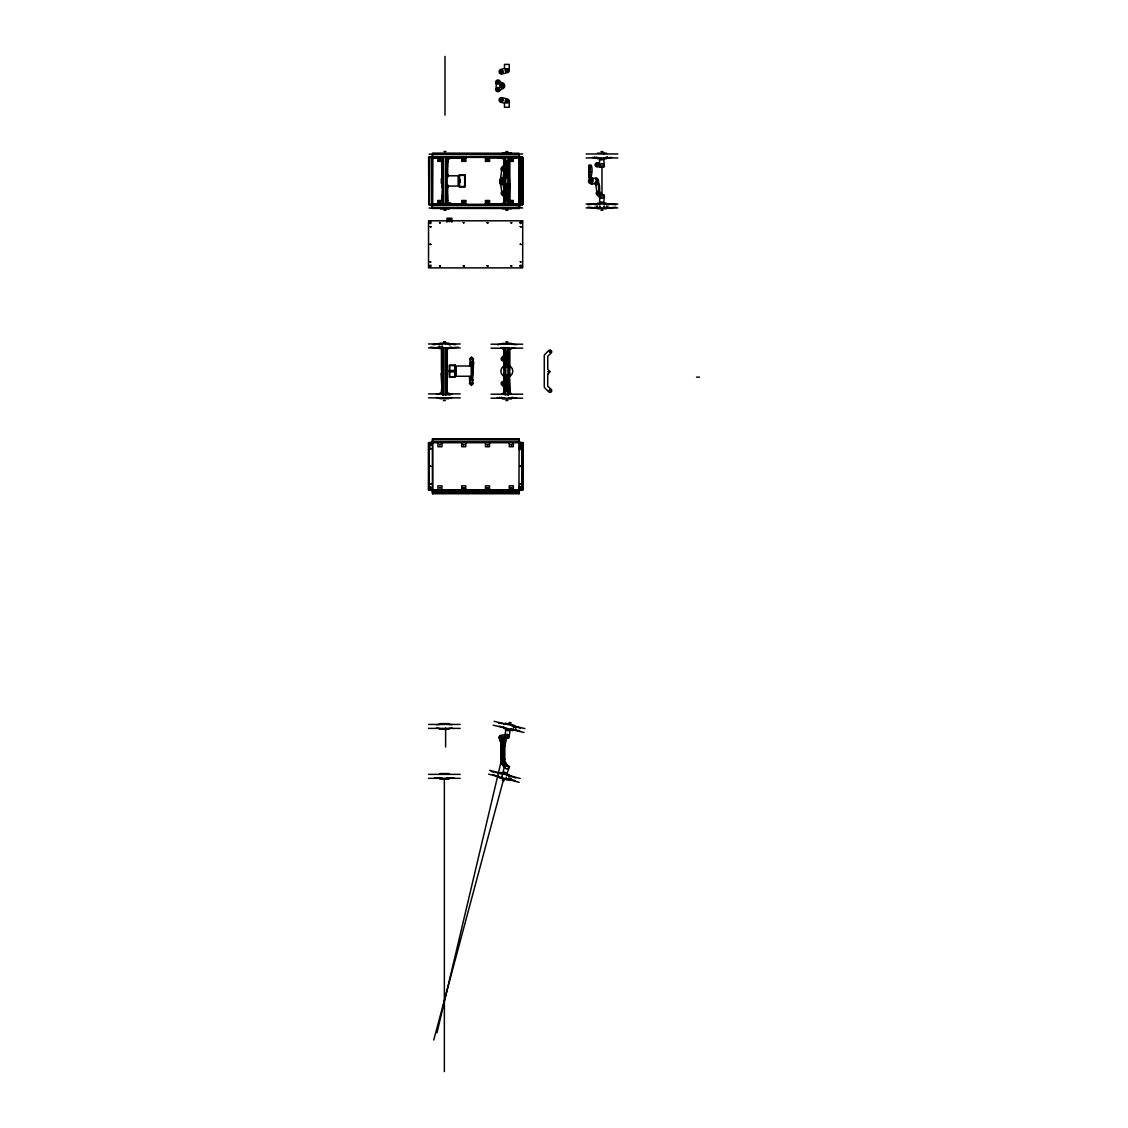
<?xml version="1.0" encoding="UTF-8"?>
<svg xmlns="http://www.w3.org/2000/svg" width="1128" height="1128" viewBox="0 0 1128 1128"><rect width="100%" height="100%" fill="white"/><g stroke="black" fill="none" stroke-linecap="round" stroke-linejoin="round"><path stroke-width="1.5" d="M441.429 373.439L441.908 391.049L441.429 374.44M442.063 200.925L442.543 186.346L442.543 200.925L437.918 200.953M442.063 175.644L442.063 160.966M444.996 115.197L444.996 56.4M447.294 373.439L446.815 391.12L447.294 374.44M447.464 176.772L447.464 174.403M447.464 175.644L447.464 160.966L447.464 175.517M447.929 185.133L447.929 187.488M504.413 391.134L503.934 373.509L503.934 391.134L504.893 390.711M504.413 200.897L503.934 183.286L503.934 200.897L504.893 200.474M509.32 200.897L509.8 183.286L509.8 200.897M588.774 171.823C588.59 188.446 594.202 170.695 591.128 165.125M591.114 177.322L591.114 171.823L588.745 171.823L588.745 165.125M601.985 196.441L601.985 165.463M503.99 171.16C506.585 166.831 499.986 166.394 501.593 171.16M470.094 381.616L469.361 376.541M469.586 366.008L470.362 360.889M471.744 376.47L471.673 379.995L473.365 383.449L471.433 385.494L469.403 383.576L470.954 376.498M471.166 365.966L471.236 362.455L469.544 358.986L471.476 356.941L473.506 358.873L471.955 365.937M472.547 381.546L473.619 362.384L472.815 360.819M504.512 195.2L504.413 197.329L501.72 194.636A1.988 1.988 0 0 1 502.609 191.323M429.007 157.384L428.795 204.478L428.612 157.314L431.996 156.764L432.616 153.366L432.376 208.44L432.038 205.155L428.612 204.492L522.884 204.478L519.5 205.099L518.951 208.497L432.63 208.412M440.428 487.832L439.469 487.832L440.371 487.592M500.677 177.561C500.508 188.334 507.177 170.342 504.329 168.551M463.27 487.719L464.186 487.959L463.27 487.719M500.409 179.422L501.974 168.523M502.75 179.719L503.017 177.9M502.975 178.168L504.329 168.862M504.174 727.786L499.408 726.136M505.118 723.922L498.421 723.076M436.987 1032.797L503.483 751.53M504.695 746.384L507.529 734.384M515.707 729.788L515.947 728.787L515.623 729.76L510.547 729.294M511.604 725.459L511.675 724.655M514.001 729.379L510.913 729.379M513.014 729.872L519.698 730.732M513.494 727.701L513.945 725.854L520.29 728.237M497.11 775.683L496.926 776.36L498.491 776.05M499.521 777.065L493.232 774.64M500.55 773.23L495.559 772.412M502.369 776.022L501.452 777.728L501.974 775.909M499.549 773.709L502.834 773.836M433.73 1040.058L503.638 779.138M506.232 778.87L506.275 777.065M506.853 774.922L507.064 774.146M508.277 779.42L514.932 780.463M508.813 777.248L509.32 775.43L515.595 777.996M509.278 778.94L510.984 779.392L511.252 778.405M510.97 779.406L511.238 778.405M500.141 739.333L499.577 740.997L503.511 740.532L502.58 739.051M504.357 761.019L504.935 759.355L501.015 759.355L501.029 740.405L504.879 740.405L504.808 759.355M501.932 740.729C507.36 733.468 494.205 735.019 501.142 740.814M502.566 759.623C497.152 766.871 510.307 765.334 503.356 759.539M496.306 83.98L496.123 87.857A2.383 2.383 0 0 0 496.813 91.368A2.383 2.383 0 0 0 500.197 90.226L501.72 89.013A3.187 3.187 0 0 0 504.667 85.601A3.187 3.187 0 0 0 501.255 82.654L500.197 81.456A2.383 2.383 0 0 0 496.828 80.299A2.383 2.383 0 0 0 496.137 83.81L496.137 83.81M440.371 444.474L439.539 444.954L440.357 444.474M463.27 444.601L464.214 444.714L463.27 444.841M549.294 390.232C550.436 390.951 550.464 390.908 549.392 390.105M509.969 724.091L510.688 722.808M597.699 163.348C593.878 170.469 598.545 161.769 598.348 163.8L596.585 166.309L596.825 164.603M498.35 88.971L497.674 89.648L498.336 88.971M504.554 166.732L504.442 164.603L501.748 167.297A1.988 1.988 0 0 0 502.637 170.61M506.345 168.298L504.554 170.088A1.988 1.988 0 0 1 503.666 170.61M505.048 194.453L503.934 204.013M506.345 358.535L504.554 360.325A1.988 1.988 0 0 1 501.748 360.325A1.988 1.988 0 0 1 501.748 357.52L504.442 354.827L505.118 357.52M505.048 384.676L503.934 394.236M505.076 384.874L504.413 387.553L501.72 384.874A1.988 1.988 0 0 1 501.72 382.068A1.988 1.988 0 0 1 504.512 382.068L506.317 383.858M503.356 169.454C504.822 166.577 501.142 169.355 502.989 169.299M501.551 178.294L501.072 178.492A2.848 2.848 0 0 0 501.072 183.441L501.551 183.638M446.843 160.853L447.675 157.328M506.289 765.263L504.258 767.35L501.96 764.319A1.988 1.988 0 0 1 502.355 761.541M450.777 157.441L447.012 158.287L460.83 158.146M501.086 204.69L504.822 203.83M501.495 204.69L504.851 203.83L491.032 203.971M596.204 204.69L599.941 203.971M599.969 203.83L594.766 204.69M438.595 344.674L442.204 343.955M607.372 157.215L603.988 157.934M512.253 397.451L508.869 398.17M449.748 777.615L446.378 778.334M607.78 157.215L604.411 157.934M607.78 207.228L603.988 208.074L603.988 206.198M512.662 397.451L509.292 398.17M450.171 777.615L446.744 778.334M501.509 739.235L506.768 738.177L504.399 737.275M595.711 183.822L596.458 183.723A2.848 2.848 0 0 1 595.711 183.822L591.354 183.822M456.234 157.441L449.508 158.16M513.071 157.878L516.427 157.441M611.545 157.441L606.526 157.934M433.758 204.817L438.806 204.182M495.629 204.69L502.369 203.83M597.473 203.83L588.055 204.69M433.138 344.674L439.835 343.955M497.307 344.703L502.341 344.054M514.749 347.889L511.407 348.171M436.494 394.194L439.835 393.898M452.243 397.592L448.916 397.874M516.427 397.676L511.407 398.17M436.494 724.712L439.835 724.416M452.243 728.11L448.888 728.392M453.935 777.841L448.916 778.334M504.935 759.355L500.987 759.807L501.932 761.301M609.134 204.69L604.411 203.787M449.748 344.674L446.378 343.828L450.171 344.674M446.378 393.757L450.354 394.715L442.43 394.701L442.331 346.183M446.378 723.626L446.744 724.416M518.88 208.497L519.12 153.422L519.5 156.764L522.899 157.37L428.598 157.384M447.294 348.115L446.35 375.201M449.875 348.115L442.43 347.621L442.514 394.701M446.35 351.64L447.294 351.161M501.354 394.236L508.798 394.729L508.841 347.65L504.935 347.65L505.006 394.729L504.907 347.621L500.874 347.621L504.413 348.524L504.413 375.243L509.32 375.243L509.32 349.75M503.934 157.878L504.822 158.075L501.495 157.215M603.988 203.167L603.988 203.971L607.78 204.69M599.518 206.198L599.941 208.074L599.941 206.198M501.086 397.451L504.709 398.17M442.204 778.334L438.595 777.615M469.657 362.497L473.619 362.384M469.29 380.051L470.884 380.009M471.673 379.995L473.252 379.939M501.833 764.149L503.412 764.093M503.722 724.331L507.121 724.261M441.936 393.898L428.527 393.898M438.595 347.212L442.359 348.073L441.908 346.183M444.051 151.519L445.955 151.519M505.908 151.589L507.811 151.589M601.027 151.589L602.93 151.589M502.327 153.168L511.407 153.168M597.431 153.168L606.526 153.168M491.032 153.972L522.701 153.972M586.151 153.972L617.806 153.972M429.162 154.183L518.866 154.057M432.63 154.296L518.866 154.423M432.63 156.538L518.866 156.411M444.15 156.834L442.782 156.834L442.853 203.914M445.278 156.834L450.735 156.834L447.379 158.16M432.63 157.271L518.866 157.271M491.032 157.934L504.822 157.934M512.253 157.934L519.035 157.934M586.151 157.934L617.806 157.934M432.828 158.146L438.27 158.146M501.086 157.215L504.851 158.075M599.56 158.075L596.204 157.215M437.918 158.329L441.979 158.329M461.69 158.329L465.751 158.329M485.477 158.329L489.538 158.329M509.264 158.329L513.325 158.329M502.327 158.738L504.836 158.738M510.392 158.738L511.407 158.738M597.431 158.738L606.526 158.738M446.392 158.949L449.536 158.949M437.918 160.909L442.543 160.966L442.063 175.517M461.69 160.909L465.751 160.909M485.477 160.909L489.538 160.909M503.934 160.994L504.893 161.417M509.264 160.909L513.325 160.909M441.979 161.389L437.918 161.389L437.918 157.356M509.264 161.389L513.325 161.389L513.325 157.356M504.413 163.475L509.32 163.475M588.745 166.309L589.535 166.309M590.325 166.309L591.128 166.309M590.325 168.974L589.535 168.974L589.535 165.125M446.152 170.201L447.28 170.201M442.712 175.277L441.697 176.038L442.712 176.038M446.152 175.235L448.309 175.277L448.338 176.038L446.35 176.038M446.505 175.813L458.151 175.813L458.151 186.035L446.505 186.035M504.413 176.927L509.32 176.927M502.51 178.111L505.414 178.111M591.354 178.111L597.149 178.492M502.51 183.822L505.414 183.822M504.413 184.287L503.934 181.805M509.32 184.287L509.8 181.805M442.754 185.782L441.697 186.557L442.754 186.557M445.757 185.782L448.309 185.782L448.338 186.557L446.152 186.599M446.152 191.633L447.28 191.633M504.413 198.415L509.32 198.415M442.543 199.924L441.979 204.506M447.464 199.896L447.929 202.406M504.413 199.896L503.934 202.377M509.32 199.896L509.8 201.404M441.979 200.474L437.918 200.474L437.918 204.506M509.264 200.474L513.325 200.474L513.325 204.506M461.69 200.953L465.751 200.953M485.477 200.953L489.538 200.953M509.264 200.953L513.325 200.953M446.124 203.322L449.536 203.322M502.327 203.167L504.836 203.167M510.392 203.167L511.407 203.167M597.431 203.167L606.526 203.167M437.918 203.533L441.979 203.533M461.69 203.533L465.751 203.533M485.477 203.533L489.538 203.533M509.264 203.533L513.325 203.533M442.782 203.914C460.506 201.038 444.136 207.51 446.843 199.91M512.253 203.971L519.035 203.971M521.742 203.971L522.701 203.971M586.151 203.971L617.806 203.971M432.828 204.126L438.27 204.126M449.508 204.112L456.234 204.831M449.776 204.126L460.83 204.126M432.63 204.605L518.866 204.563M615.916 204.676L606.526 203.971M432.63 205.451L518.866 205.338M518.104 207.242L520.798 207.242M588.055 207.228L597.473 208.074L597.459 206.198M594.78 207.228L594.78 207.933L596.613 207.228M609.134 207.228L603.988 208.074L604.411 206.198M615.916 207.242L606.497 208.088L606.483 206.198M432.63 207.566L518.866 207.439M518.951 207.933L522.701 207.933M586.151 207.933L617.806 207.933M429.162 208.088L432.912 208.088M599.56 208.074L596.204 207.228M502.327 208.736L511.407 208.736M597.431 208.736L606.526 208.736M440.456 208.877L449.536 208.877M444.051 210.302L445.955 210.302M505.908 210.302L507.811 210.302M601.027 210.302L602.93 210.302M443.417 341.742L445.32 341.742M505.908 341.826L507.811 341.826M439.821 343.166L448.916 343.166M502.327 343.391L511.407 343.391M428.527 343.969L460.196 343.969M491.032 344.195L522.701 344.195M430.445 347.212L439.864 348.073L439.849 346.183M437.171 347.212L437.171 347.932L439.004 347.212M449.748 347.212L451.524 347.212M458.292 347.227L448.916 347.932M428.527 347.932L460.196 347.932M491.032 348.157L504.851 348.298M508.869 348.171L522.701 348.157M439.821 348.735L442.768 348.735M446.096 348.735L448.916 348.735M502.327 348.961L504.836 348.961M508.206 348.961L511.407 348.961M503.934 351.231L504.893 351.64M504.413 353.713L509.32 353.713M504.413 367.15L509.32 367.15M454.514 370.506L449.127 370.506L449.127 371.761L454.514 371.775M442.387 375.201L441.908 349.666M696.54 377.161L699.473 377.161M504.413 388.652L509.32 388.652M504.413 390.133L503.934 392.614M509.32 390.133L509.8 392.614M439.821 393.108L442.754 393.108M446.096 393.108L448.916 393.108M502.327 393.404L504.836 393.404M508.206 393.404L511.407 393.404M446.378 393.898L460.196 393.898M491.032 394.208L504.822 394.194M508.869 394.194L522.701 394.208M428.527 397.86L460.196 397.86M491.032 398.17L522.701 398.17M504.484 398.297L501.495 397.451M439.821 398.663L448.916 398.663M502.327 398.959L511.407 398.959M443.417 400.539L445.32 400.539M505.908 400.539L507.811 400.539M432.63 439.116L518.866 439.116M432.63 439.398L518.866 439.398M432.63 439.638L518.866 439.765M432.63 441.753L518.866 441.88M463.044 488.889L465.751 488.889M486.831 488.889L489.538 488.889M510.617 488.889L513.325 488.889M432.63 489.834L518.866 489.862M432.63 490.68L518.866 490.68M432.63 490.793L518.866 490.793M432.63 492.795L518.866 492.795M432.63 492.908L518.866 492.908M432.63 493.726L518.866 493.754M439.821 723.626L448.916 723.626M428.527 724.43L460.196 724.43M428.527 728.392L460.196 728.392M439.821 729.181L448.916 729.181M439.821 773.554L448.916 773.554M428.527 774.358L460.196 774.358M428.527 778.32L460.196 778.32M439.821 779.124L448.916 779.124M599.518 162.841L597.149 162.841A1.988 1.988 0 0 0 595.161 164.829A1.988 1.988 0 0 0 597.149 166.803L604.439 166.803L603.804 159.513L599.518 160.148L599.518 166.803M591.114 175.446L588.745 175.446L588.76 177.293L588.745 171.823M591.114 175.46L588.745 175.446L588.76 177.293M505.823 778.912L509.673 779.053L506.204 778.997M592.426 157.427L597.459 157.934M497.307 157.427L502.341 158.075M433.758 157.441L438.806 158.089M513.071 204.027L518.104 204.676M516.427 344.689L511.407 344.195M455.613 344.674L448.916 343.955M497.307 397.662L502.341 398.297M452.243 394.18L448.916 393.898M436.494 397.578L439.849 397.874M452.243 724.698L448.916 724.416M436.494 728.096L439.849 728.533M434.816 777.826L439.835 778.334M511.915 725.346L514.594 726.883M510.335 776.586L506.895 774.781L509.926 776.487M506.19 728.392L503.144 726.799M509.123 722.428L510.984 722.865M505.274 723.147L514.114 725.233M494.106 721.328L524.915 728.603M493.19 725.177L523.998 732.467M503.99 728.561L512.831 730.648M504.639 737.656L508.939 738.022L510.011 730.789L505.696 730.408L504.639 737.656L504.667 734.751L500.902 735.315A1.988 1.988 0 0 0 500.494 739.122M439.004 777.615L441.936 778.334M500.733 772.454L509.504 774.809M506.895 774.781L510.335 776.6M489.622 770.311L520.205 778.503M491.272 771.481L493.881 772.186M488.593 774.132L519.176 782.324M499.295 777.826L508.065 780.181M502.355 780.28L504.188 780.759M597.276 163.955C597.91 166.183 595.711 164.307 597.868 164.491M501.156 86.165L501.833 85.502L501.086 86.066M602.324 194.524L599.631 191.831A1.988 1.988 0 0 0 598.235 191.252M599.518 197.329L596.825 194.636A1.988 1.988 0 0 1 597.248 191.52M505.048 167.438L504.413 164.603M508.686 194.453L509.264 204.506M506.317 193.635L504.512 191.831A1.988 1.988 0 0 0 503.624 191.323M508.686 384.676L509.32 392.614M508.15 766.363L505.132 761.922A1.988 1.988 0 0 0 503.821 761.16M598.178 184.329C599.433 179.451 592.99 180.903 595.88 185.006M503.06 184.329C504.315 179.451 497.871 180.903 500.761 185.006M504.484 158.075L504.413 185.006L509.32 185.006L509.264 157.356M596.811 191.422C599.715 201.799 600.998 182.637 597.755 181.735M501.692 191.436C504.611 201.785 505.866 182.637 502.651 181.735M595.485 182.383L597.079 193.269M500.381 182.383L501.96 193.269M597.84 182.031L599.405 192.902L599.151 191.069M502.736 182.031L504.301 192.902L504.033 191.069M603.988 153.168L603.988 153.958M590.325 165.125L590.325 171.823M522.49 157.398L522.49 204.478M522.49 442.74L522.49 489.82M522.208 157.398L522.208 204.478M522.208 442.74L522.208 489.82M519.5 157.398L519.5 204.478M519.5 442.74L519.5 449.705M519.5 486.337L519.5 489.82M519.204 157.398L519.204 204.478M513.325 442.712L513.325 446.73L509.264 446.73L509.264 442.712M513.325 489.848L513.325 485.83L509.264 485.83L509.264 489.848M509.8 160.514L509.8 180.17M509.8 349.75L509.8 370.407M509.8 372.029L509.8 374.623M508.869 153.168L508.869 153.958M508.756 157.427L508.728 204.506M508.869 343.391L508.869 344.195M508.502 160.909L508.502 178.351M508.502 183.582L508.502 201.024M508.502 347.65L508.502 366.84M508.502 375.553L508.502 394.729M508.22 160.909L508.22 178.351M508.22 183.582L508.22 201.024M508.22 347.65L508.22 366.84M508.22 375.553L508.22 394.729M507.981 157.427L507.854 204.506M507.981 347.65L507.854 394.729M505.88 160.909L505.88 178.351M505.88 183.582L505.88 201.024M505.88 351.146L505.88 366.84M505.88 375.553L505.88 391.247M505.739 157.427L505.866 204.506M505.866 347.65L505.739 394.729M505.513 160.909L505.513 178.351M505.513 183.582L505.513 201.024M505.513 351.146L505.513 366.84M505.513 375.553L505.513 391.247M505.217 160.909L505.231 178.351M505.231 183.582L505.217 201.024M505.217 351.146L505.231 366.84M505.217 375.553L505.231 391.247M504.075 740.405L504.075 759.355M503.934 159.513L503.934 180.17M503.934 349.75L503.934 370.407M503.934 372.029L503.934 374.623M503.948 740.405L503.948 759.355M501.96 740.405L501.96 759.355M501.833 740.405L501.833 759.355M501.593 740.405L501.593 759.355M501.311 740.405L501.311 759.355M489.538 157.356L489.538 161.389L485.477 161.389L485.477 157.356M489.538 204.506L489.538 200.474L485.477 200.474L485.477 204.506M489.538 442.712L489.538 446.73L485.477 446.73L485.477 442.712M489.538 489.848L489.538 485.83L485.477 485.83L485.477 489.848M473.111 368.771L473.111 373.523M472.35 366.036L472.35 376.259M471.786 366.219L471.786 367.192M471.786 375.018L471.786 376.075M465.751 157.356L465.751 161.389L461.69 161.389L461.69 157.356M465.751 204.506L465.751 200.474L461.69 200.474L461.69 204.506M465.751 442.712L465.751 446.73L461.69 446.73L461.69 442.712M465.751 489.848L465.751 485.83L461.69 485.83L461.69 489.848M465.286 180.311L465.286 181.537M459.9 179.38L459.9 182.468M454.514 369.603L454.514 372.691M451.891 222.202L451.891 218.226L446.984 218.226L446.984 222.202M447.929 159.485L447.929 162.108M447.929 174.403L447.929 177.025M447.464 159.443L447.464 167.367M447.464 184.865L447.464 187.488M447.464 194.453L447.464 202.406M447.294 349.68L447.294 370.336M447.294 371.958L447.294 374.552M447.294 389.935L447.294 392.53M446.829 388.652L446.744 393.898M446.35 156.834L446.35 203.914M446.378 343.166L446.378 343.955M446.223 347.621L446.321 394.729M446.068 156.834L446.068 203.914M445.828 156.834L445.715 203.914M445.489 347.621L445.489 394.701M445.616 728.082L445.616 747.018M445.363 347.621L445.363 394.701M444.361 779.124L444.361 1071.6M443.6 156.834L443.727 203.914M443.374 347.621L443.374 394.701M443.248 347.621L443.248 394.701M443.008 347.621L443.008 394.701M442.726 347.621L442.726 394.701M442.543 160.514L442.543 167.367M442.543 174.403L442.627 177.533M442.627 184.315L442.543 187.488M442.543 194.453L442.543 201.433M441.979 157.356L442.063 162.108M442.063 174.403L442.063 187.488M441.979 442.712L441.979 446.73L437.918 446.73L437.918 442.712M441.979 489.848L441.979 485.83L437.918 485.83L437.918 489.848M441.908 388.652L441.908 392.614M441.302 178.548L441.302 183.3M441.429 349.68L441.429 370.336M441.429 371.958L441.429 374.552M441.429 389.935L441.429 392.53M432.546 157.384L432.503 204.478M432.503 442.74L432.546 489.82M431.657 157.384L431.77 204.478M429.655 157.384L429.542 204.478M429.542 444.474L429.655 449.705M429.542 486.323L429.655 489.82M429.303 157.384L429.303 204.478M429.303 444.474L429.303 449.705M429.303 486.323L429.303 489.82M428.795 442.74L429.007 489.82M508.404 365.458A5.922 5.922 0 0 1 508.404 376.907M505.33 376.907A5.922 5.922 0 0 1 502.679 375.37L501.734 374.144A5.922 5.922 0 0 1 501.734 368.221L502.679 366.995A5.922 5.922 0 0 1 505.33 365.458M502.256 83.26A2.693 2.693 0 0 1 502.75 88.21M446.237 195.722A1.424 1.424 0 0 1 446.237 197.146M446.237 164.674A1.424 1.424 0 0 1 446.237 166.098M595.711 178.111A2.848 2.848 0 0 1 597.149 183.441M592.778 183.441A2.848 2.848 0 0 1 589.338 182.99L588.901 182.412A2.848 2.848 0 0 1 588.886 179.535L589.338 178.943A2.848 2.848 0 0 1 593.37 178.943M509.334 179.535A2.848 2.848 0 0 1 509.334 182.398M508.094 195.2A1.748 1.748 0 0 1 508.094 197.668M505.993 197.95A1.748 1.748 0 0 1 505.993 194.918M508.094 164.744A1.424 1.424 0 0 1 508.094 166.168M505.852 166.465A1.424 1.424 0 0 1 505.852 164.448M508.094 164.223A1.748 1.748 0 0 1 508.094 166.69M505.993 166.972A1.748 1.748 0 0 1 505.993 163.955M508.094 195.722A1.424 1.424 0 0 1 508.094 197.146M505.852 197.442A1.424 1.424 0 0 1 505.852 195.426M508.094 354.46A1.748 1.748 0 0 1 508.094 356.927M505.993 357.195A1.748 1.748 0 0 1 505.993 354.178M508.094 354.982A1.424 1.424 0 0 1 508.094 356.406M505.852 356.702A1.424 1.424 0 0 1 505.852 354.685M508.094 385.945A1.424 1.424 0 0 1 508.094 387.383M505.852 387.679A1.424 1.424 0 0 1 505.852 385.649M508.094 385.438A1.748 1.748 0 0 1 508.094 387.891M505.993 388.173A1.748 1.748 0 0 1 505.993 385.156M447.464 186.346L447.464 200.925L447.464 186.374M509.32 373.509L509.8 391.134L509.32 373.509M509.236 101.323L509.236 107.273L504.484 107.273L504.484 103.17L500.86 102.267A2.383 2.383 0 0 1 499.182 99.349A2.383 2.383 0 0 1 502.101 97.671L507.473 99.024A2.383 2.383 0 0 1 509.236 101.323M547.729 374.101L547.7 386.213L551.211 389.4A1.748 1.748 0 0 1 551.211 391.867A1.748 1.748 0 0 1 548.744 391.867L544.782 387.891A1.748 1.748 0 0 1 544.274 386.664L544.274 355.687A1.748 1.748 0 0 1 544.782 354.46L548.744 350.498A1.748 1.748 0 0 1 551.211 350.498A1.748 1.748 0 0 1 551.211 352.965L547.757 356.335L547.757 369.392L550.238 371.718L547.729 374.228M502.764 763.007C503.892 766.166 505.302 760.54 502.764 763.007M589.309 177.378L590.564 177.547L589.309 177.378M500.353 737.162C501.734 740.081 502.538 734.737 500.353 737.162M501.918 737.19C500.606 740.01 500 734.765 501.918 737.19M548.025 371.634L548.955 371.831L548.025 371.634M428.612 442.655L428.612 489.89L431.996 490.44L432.616 493.838L432.63 438.707L431.954 442.148L428.612 442.655M519.359 490.722L518.951 493.838L519.12 438.764L519.5 442.106L522.899 442.712L428.541 442.74L428.541 489.82L522.884 489.82L519.388 490.595M470.757 358.746C471.814 361.736 473.055 356.533 470.757 358.746M470.602 383.337C471.673 386.326 472.9 381.123 470.602 383.337M500.931 182.059L502.171 182.355L500.931 182.059M502.538 193.099L503.765 193.396L502.538 193.099M596.049 182.059L597.29 182.355L596.049 182.059M597.657 193.099L598.883 193.396L597.657 193.099M429.683 222.554C430.741 225.882 432.264 220.214 429.683 222.554M430.064 226.629L430.981 226.869L430.064 226.629M439.483 159.245L440.399 159.499L439.483 159.245M430.064 244.226L430.981 244.466L430.064 244.226M430.064 261.823L430.981 262.063L430.106 261.696M429.683 265.672C430.741 269.014 432.264 263.332 429.683 265.672M439.483 202.377L440.357 202.73L439.539 202.25M439.497 222.667L440.371 223.02L439.539 222.54M439.497 265.785L440.413 266.025L439.497 265.785M448.986 220.087L449.903 220.341L448.986 220.087M463.27 159.245L464.186 159.499L463.27 159.245M429.683 444.488C430.741 447.816 432.264 442.148 429.683 444.488M430.064 448.563L430.981 448.803L430.064 448.563M463.27 202.377L464.186 202.617L463.27 202.377M430.064 466.16L430.981 466.4L430.064 466.16M463.27 222.667L464.186 222.907L463.326 222.54M430.064 483.757L430.981 483.997L430.064 483.757M429.683 487.606C430.741 490.934 432.264 485.266 429.683 487.606M463.27 265.785L464.186 266.025L463.27 265.785M487.056 159.245L487.973 159.499L487.056 159.245M497.561 82.231L498.477 82.485L497.561 82.231M501.015 71.572L501.946 71.811L501.015 71.572M487.056 202.377L487.973 202.617L487.056 202.377M501.015 99.842L501.946 100.096L501.015 99.842M506.401 70.218L507.276 70.585L506.458 70.105M487.056 222.667L487.973 222.907L487.056 222.667M506.401 101.196L507.318 101.45L506.458 101.083M487.056 265.785L487.973 266.025L487.056 265.785M500.79 179.521C501.763 182.553 503.144 177.378 500.79 179.521M500.79 182.003C501.763 185.034 503.144 179.874 500.79 182.003M502.355 193.029C503.328 196.061 504.709 190.9 502.355 193.029M510.829 159.245L511.745 159.499L510.829 159.245M510.829 202.377L511.745 202.617L510.829 202.377M510.829 222.667L511.745 222.907L510.829 222.667M487.056 444.601L487.973 444.841L487.056 444.601M510.829 265.785L511.745 266.025L510.829 265.785M519.881 222.554C520.953 225.882 522.476 220.214 519.881 222.554M502.383 358.718C503.356 361.75 504.738 356.575 502.383 358.718M520.262 226.629L521.178 226.869L520.262 226.629M487.056 487.719L487.973 487.959L487.056 487.719M520.262 244.226L521.178 244.466L520.262 244.226M502.355 383.266C503.299 386.284 504.724 381.151 502.355 383.266M519.881 265.672C520.953 269.014 522.476 263.332 519.881 265.672M520.262 261.823L521.178 262.063L520.304 261.696M510.829 444.601L511.745 444.841L510.829 444.601M510.829 487.719L511.745 487.959L510.829 487.719M519.881 444.488C520.953 447.816 522.476 442.148 519.881 444.488M520.262 448.563L521.178 448.803L520.262 448.563M520.262 466.16L521.178 466.4L520.262 466.16M520.262 483.757L521.178 483.997L520.262 483.757M519.881 487.606C520.953 490.934 522.476 485.266 519.881 487.606M549.223 351.527C550.182 354.544 551.578 349.384 549.223 351.527M590.748 180.804L591.974 181.129L590.748 180.804M595.908 179.521C596.881 182.539 598.235 177.42 595.908 179.521M595.908 182.003C596.867 185.034 598.263 179.874 595.908 182.003M597.473 193.029C598.432 196.061 599.814 190.9 597.473 193.029M511.929 725.375L514.988 726.996L511.929 725.375M499.746 89.535L499.394 90.367A1.748 1.748 0 0 1 496.405 88.647L497.786 87.575A1.748 1.748 0 0 1 499.084 87.928L499.394 88.252A1.748 1.748 0 0 1 499.746 89.535M504.836 765.179L503.116 771.608L507.092 773.329L509.588 766.462L504.836 765.179M499.394 83.416L499.069 83.74A1.748 1.748 0 0 1 497.786 84.092L496.405 83.021A1.748 1.748 0 0 1 499.394 81.301L499.746 82.132A1.748 1.748 0 0 1 499.394 83.416M600.152 194.453L599.518 201.743L603.804 202.377L604.439 195.088L600.152 194.453M504.484 68.484L500.86 69.4A2.383 2.383 0 0 0 499.182 72.305A2.383 2.383 0 0 0 502.101 73.983L507.473 72.643A2.383 2.383 0 0 0 509.236 70.345L509.236 64.395L504.484 64.395L504.484 68.484M518.866 153.45L432.63 153.436L518.866 153.563M465.131 174.896L459.11 174.896L459.11 186.952L465.131 186.952L465.131 174.896M464.651 175.376L459.589 175.376L459.589 186.472L464.651 186.472L464.651 175.376M522.701 220.806L428.541 220.806L428.541 267.886L522.701 267.886L522.701 220.806M455.303 365.119L449.282 365.119L449.282 377.161L455.303 377.161L455.303 365.119M454.824 365.599L449.762 365.599L449.762 376.696L454.824 376.696L454.824 365.599M471.236 366.036L456.262 366.036L456.262 376.259L471.236 376.259L471.236 366.036M518.866 438.778L432.63 438.82L518.866 438.905M594.78 157.934L594.766 157.215L594.78 157.934M499.662 157.934L499.648 157.215L499.662 157.934M499.662 398.17L499.648 397.451L499.662 398.17M452.215 204.831L452.201 204.126L452.201 204.831M437.171 778.32L437.156 777.615L437.171 778.32M522.828 204.478L522.8 157.398L522.701 204.478M522.828 489.82L522.8 442.74L522.701 489.82M521.954 204.478L521.954 157.398L521.841 204.478M521.954 489.82L521.954 442.74L521.841 489.82M519.853 204.478L519.853 157.398L519.726 204.478M519.853 449.705L519.853 442.74L519.726 449.705M519.853 489.82L519.853 486.337L519.726 489.82M504.935 204.506L504.977 157.427L504.907 204.506M446.688 203.914L446.674 156.834L446.603 203.914M500.62 87.35A1.748 1.748 0 0 0 503.229 85.841A1.748 1.748 0 0 0 500.62 84.318A1.748 1.748 0 0 0 500.62 87.35M500.606 73.207A1.748 1.748 0 0 0 503.229 71.684A1.748 1.748 0 0 0 500.606 70.176A1.748 1.748 0 0 0 500.606 73.207M505.993 71.854A1.748 1.748 0 0 0 508.601 70.345A1.748 1.748 0 0 0 505.993 68.836A1.748 1.748 0 0 0 505.993 71.854M500.606 101.478A1.748 1.748 0 0 0 503.229 99.969A1.748 1.748 0 0 0 500.606 98.46A1.748 1.748 0 0 0 500.606 101.478M505.626 102.549A1.748 1.748 0 0 0 508.545 101.774A1.748 1.748 0 0 0 506.416 99.631A1.748 1.748 0 0 0 505.626 102.549M590.127 182.2A1.748 1.748 0 0 0 593.046 181.425A1.748 1.748 0 0 0 590.903 179.281A1.748 1.748 0 0 0 590.127 182.2M596.233 166.126A1.579 1.579 0 0 0 598.728 164.97A1.579 1.579 0 0 0 596.472 163.391A1.579 1.579 0 0 0 596.233 166.126M600.745 166.69A1.748 1.748 0 0 0 603.663 165.915A1.748 1.748 0 0 0 601.534 163.772A1.748 1.748 0 0 0 600.745 166.69M601.111 197.95A1.748 1.748 0 0 0 603.72 196.441A1.748 1.748 0 0 0 601.111 194.918A1.748 1.748 0 0 0 601.111 197.95M448.436 221.229A1.424 1.424 0 0 0 450.819 220.58A1.424 1.424 0 0 0 449.071 218.832A1.424 1.424 0 0 0 448.436 221.229M505.668 737.416A1.748 1.748 0 0 0 508.559 736.556A1.748 1.748 0 0 0 506.359 734.483A1.748 1.748 0 0 0 505.668 737.416M505.993 768.633A1.748 1.748 0 0 0 508.601 767.125A1.748 1.748 0 0 0 505.993 765.616A1.748 1.748 0 0 0 505.993 768.633"/></g></svg>
